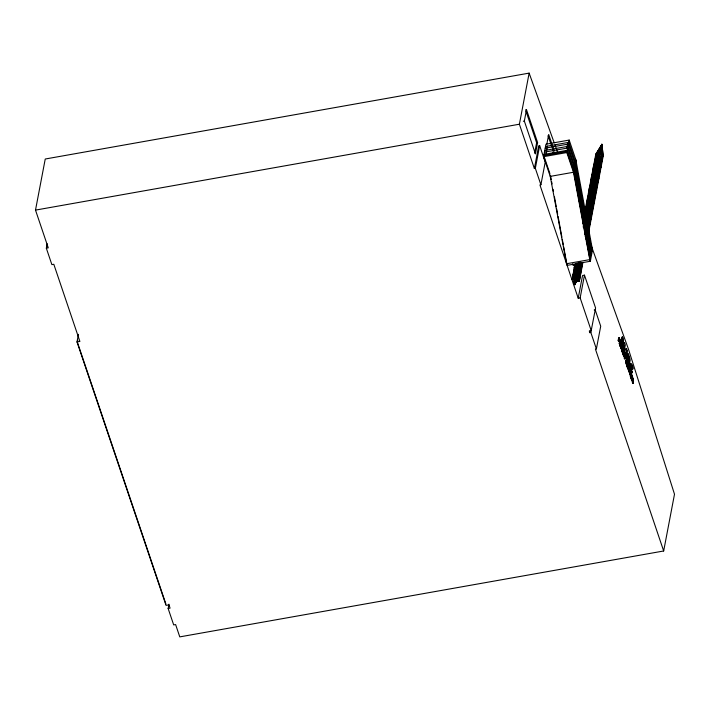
<?xml version="1.0" encoding="UTF-8"?>
<svg xmlns="http://www.w3.org/2000/svg" width="710" height="710" viewBox="0 0 710 710"><rect width="100%" height="100%" fill="white"/><g stroke="black" fill="none" stroke-linecap="round" stroke-linejoin="round"><path stroke-width="1.06" d="M632.796 378.368L633.089 379.752L632.796 378.368L632.219 378.474L632.459 380.001L632.175 379.477M626.575 353.651L626.628 350.633L627.205 350.536L626.486 348.397L623.984 351.255L624.649 353.225L625.599 352.506L627.072 358.568L626.486 358.665L625.022 352.613L625.599 352.506M627.072 358.568L627.205 350.536M601.716 153.103L601.636 156.369L596.87 169.441M601.796 149.837L601.92 144.396L595.832 154.043L582.839 222.168L584.188 221.937L584.889 225.567M626.566 361.692L626.894 363.218L627.471 363.112L626.859 361.07L627.143 364.816L626.566 364.922L625.821 362.952A2.05 0.488 79.9 0 1 625.634 361.639L625.847 360.068L626.327 360.334M583.008 223.792L596.391 153.591L601.92 144.396L601.388 155.614L585.537 238.729M629.61 361.142L629.317 362.171L628.74 361.736M622.581 350.9C621.498 346.107 623.362 349.568 623.291 349.764A3.488 0.834 79.9 0 0 622.856 348.095L622.404 347.11A2.21 0.532 79.9 0 0 622.049 347.021L622.59 350.5M585.546 228.061L586.194 227.546L601.92 144.396L597.119 152.819M588.333 237.619L628.412 349.018L674.5 494.222L663.672 550.987L179.781 636.879L175.618 624.569L173.684 624.906L168.137 608.497L170.072 608.15L168.962 604.867L166.051 605.381L76.991 341.936L79.893 341.421L53.809 264.271L51.874 264.617L46.328 248.198L48.262 247.852L35.5 210.107L45.245 159.013L529.136 73.121L554.235 142.879M46.328 248.198L47.153 243.876M46.647 247.462L47.259 244.249M76.991 341.936L78.446 334.321M77.781 340.063L77.372 342.184L165.883 603.997M168.137 608.497L168.953 604.166M534.373 168.536L538.704 145.825L539.671 145.656L535.34 168.359L534.373 168.536L519.392 124.215L529.136 73.121M526.5 109.713L537.594 142.541L535.429 153.892L524.335 121.064L526.5 109.713L525.533 109.89M534.657 153.032L536.627 142.719L525.879 110.911M544.348 157.194L543.798 155.552L567.024 151.425L573.68 171.128L590.338 261.253L589.788 259.611L566.562 263.738L550.241 176.382L543.576 156.688L545.963 144.201L569.189 140.074L575.846 159.777L592.504 249.902L590.338 261.253L567.112 265.38L563.704 246.92M546.824 144.219L548.679 134.483L554.235 150.902M545.733 155.206L547.463 146.127M578.215 298.209L582.546 275.498L584.481 275.152L580.15 297.863L578.215 298.209L539.928 184.946L540.896 184.777L545.227 162.066L539.671 145.656M552.646 154.319L553.054 152.153M553.614 154.141L554.022 151.984M566.056 151.603L566.269 150.467M566.704 148.195L567.787 142.515M589.788 259.611L573.467 172.264L566.802 152.561L569.189 140.074M567.299 152.251L569.464 140.899M573.405 170.302L575.57 158.951M575.846 159.777L573.467 172.264L550.241 176.382L550.454 175.246L551.262 179.595M573.893 172.281L576.121 160.593M579.014 199.954L580.745 190.866M579.378 201.942L581.108 192.863M579.626 269.729L573.582 279.367L572.242 279.607L574.576 265.531M572.242 279.607L572.633 277.539M573.032 275.48L574.008 270.315M574.798 266.188L574.408 268.247L574.186 267.59L575.526 267.359L575.748 268.016L577.674 279.953M585.626 209.406L586.016 207.347M586.416 205.279L588.182 195.987M588.581 193.928L589.335 188.106L590.684 187.875L592.832 200.468M589.957 186.695L590.347 184.635M590.738 182.568L591.501 176.754L592.841 176.515L594.998 189.108M592.122 175.343L593.666 165.394L594.226 164.951L595.228 165.812L597.163 177.748M594.288 163.983L595.264 158.827M595.663 156.759L595.832 154.043L597.172 153.804L599.329 166.397M572.02 278.95L572.579 278.498L575.331 264.049M574.008 274.655L574.399 272.587M575.384 267.43L575.774 265.363M584.632 218.911L585.031 216.843M586.797 207.551L587.197 205.492M590.738 186.907L590.338 188.975L596.95 178.893M591.723 181.751L592.113 179.683M576.644 263.321L573.582 279.367L576.316 263.224M583.203 227.093L592.841 176.515M583.522 227.218L597.394 154.46L601.92 144.396L603.189 156.093L586.655 242.802M579.502 262.647L575.366 284.32L574.718 284.843L573.565 283.84L573.955 281.772M574.346 279.713L577.496 263.197M584.383 227.058L597.376 158.934L601.92 144.396L603.189 156.093L602.541 156.608L602.435 154.576M576.973 268.087L575.987 273.243L575.73 272.489L577.274 272.214L577.532 272.968L576.884 273.483M587.205 214.402L588.191 209.237M588.581 207.178L588.714 204.356L589.362 203.841L590.525 204.835M589.957 199.954L590.356 197.886M590.747 195.827L590.88 193.005L591.528 192.481L592.69 193.484M592.122 188.594L592.513 186.535M593.498 181.37L593.897 179.302M594.288 177.234L594.678 175.175M595.663 170.01L596.844 163.824M573.565 283.84L574.212 283.325L578.144 262.682M584.49 229.614L598.024 158.419L601.92 144.396L602.178 149.49M576.103 277.619L576.493 275.551M584.862 231.602L586.593 222.523M590.267 203.291L590.667 201.223M595.974 173.346L596.373 171.287M578.943 263.472L575.366 284.32M584.658 233.492L585.049 231.442M585.439 229.401L585.83 227.36L586.158 231.611M590.161 204.649L590.818 213.142L586.043 226.215L599.036 158.09M601.707 145.532L601.92 144.396L597.172 153.804L592.504 177.615L599.107 167.533M584.818 234.77L585.599 230.643M581.011 262.469L577.567 280.521L578.73 281.515L579.378 281L582.919 262.425M578.907 275.604L577.825 281.275L577.168 272.782M580.292 268.336L581.073 264.244M587.765 229.152L588.155 227.111M589.344 220.863L590.321 215.76M590.711 213.71L588.625 200.451M592.096 206.45L592.486 204.4M592.877 202.359L593.871 197.14M594.261 195.09L594.652 193.049M595.042 191.008C592.078 179.79 601.876 170.409 598.814 159.226M595.646 187.822L596.036 185.78M596.427 183.739L596.817 181.698M597.199 179.648L596.764 170.01L601.752 155.801M597.811 176.462L598.193 174.42M598.583 172.379L599.586 167.152L598.929 158.658L601.92 144.396L596.835 154.904L597.394 154.452M599.977 165.11L600.367 163.069M575.641 268.584L577.567 280.521L578.215 280.006L581.561 262.46M586.087 238.711L602.027 155.099L601.92 144.396L597.918 158.667M578.73 281.515L579.316 278.418M590.338 220.615L590.729 218.547M598.805 176.222L599.196 174.154M579.378 281L582.466 262.7M586.398 242.048L602.932 155.339L601.388 155.614L595.353 165.173M589.974 259.265L590.188 258.129M584.481 275.152L595.583 307.98L590.835 332.502L589.868 332.679L590.276 330.514M663.672 550.987L595.415 349.089L596.382 348.921L600.713 326.209L595.166 309.8L594.199 309.968M619.493 339.043L619.901 341.057L619.226 341.67L618.712 340.17L619.297 340.063L619.076 341.226L618.49 341.324L618.161 340.356L618.676 337.649L619.262 337.552L620.141 340.161L620.043 340.676L619.493 339.043L618.907 339.14L619.466 340.782L620.318 340.667L620.647 341.652L620.229 343.835L620.78 345.459L620.096 346.072L619.218 343.471L619.732 340.773L620.061 341.75L620.647 341.652M618.49 341.324L619.262 337.552M619.226 341.67L619.901 341.057M619.466 340.782L620.141 340.161M620.682 345.974L619.803 343.365L620.318 340.667M620.096 346.072L619.653 343.933M621.339 346.258L621.916 346.152L621.729 345.592L621.498 348.379L620.913 348.486L620.291 345.912L621.064 346.373L620.291 345.912M620.487 346.471L620.717 343.684L621.303 343.587L621.916 346.152M622.954 344.403L622.368 344.51L622.821 345.841L623.407 345.743L622.91 340.676L622.226 344.252L621.649 344.359L621.028 342.513L622.058 337.117L622.634 337.01L623.398 339.265L623.478 343.667L622.892 343.764L624.569 342.726L625.332 344.98L624.303 350.376L623.717 350.483L623.06 348.53L623.575 345.85M621.498 348.379L620.877 345.814M620.913 348.486L621.303 343.587M622.226 344.252L621.605 342.406L622.634 337.01M621.969 347.447L621.827 347.217A2.21 0.532 79.9 0 0 621.472 347.119L621.374 349.604L622.262 352.24L622.847 352.142L621.942 349.205L622.519 349.107L623.336 351.414M622.004 350.997C622.279 344.847 620.141 351.743 623.096 350.811L622.847 352.142M622.262 352.24L622.519 349.107M623.779 352.746L624.365 352.648L624.693 353.624L624.179 356.322L623.602 356.429L623.043 352.914L623.628 352.817L623.398 354.015L622.821 354.112L622.484 353.136L622.83 351.335M624.303 350.376L623.646 348.433L624.321 344.856L623.407 345.743M622.821 354.112L623.584 350.332L622.102 350.474M623.602 356.429L624.081 354.148L623.628 352.817M624.365 352.648L624.179 353.633L623.584 350.332M624.871 356.784L625.457 356.677L625.04 358.861L624.454 358.967L624.152 354.645M624.25 354.13L624.835 354.033L625.12 355.701L625.04 358.861M624.525 354.956L625.261 357.938L625.847 357.831L624.835 354.033M629.77 366.555L628.368 359.313L627.986 361.292L627.409 361.39L626.753 359.446L627.782 354.05L628.359 353.944C628.643 354.947 631.687 362.18 629.317 361.639L629.77 366.555L629.193 366.662L628.11 361.159M627.986 361.292L627.329 359.34L628.359 353.944M626.566 364.922L626.025 362.579M626.894 363.218L627.01 362.57C628.625 362.153 625.714 357.92 626.211 361.541A2.05 0.488 79.9 0 0 626.406 362.845L627.143 364.816M628.199 368.215L627.285 365.455L627.862 365.348L628.199 368.215L627.622 368.312L626.726 365.677L627.241 362.979M627.471 363.112L627.596 362.473M628.554 358.337L628.829 356.89L629.317 359.934L628.554 358.337L627.968 358.443L628.164 359.003M627.622 368.312L627.152 366.138L627.817 362.872L626.859 363.121M628.501 367.993L629.087 367.886L628.723 369.768L628.146 369.874L628.359 366.28L628.936 366.174L629.468 370.167L629.761 368.623L629.184 368.73M628.483 366.369L627.8 366.99L628.483 366.369L628.048 364.363L628.616 366.032L628.03 366.129L628.714 365.517L627.817 362.872M628.616 366.032L628.714 365.517M628.723 369.768L628.936 366.174M629.823 374.844L630.24 372.661L630.826 372.555L630.409 374.738L629.823 374.844L629.619 370.008L630.196 369.91L631.483 372.892L632.069 372.786C632.468 371.002 629.335 365.89 631.785 365.641A2.698 0.648 79.9 0 1 632.282 367.097C633.302 369.75 631.696 370.034 631.705 367.194A2.698 0.648 79.9 0 0 631.208 365.748L630.782 365.366M628.545 368.836L628.971 372.324L629.557 372.217L629.761 368.623M630.409 374.738L630.001 368.952A4.091 0.985 79.9 0 1 629.628 366.325L629.885 363.547L630.489 363.076M631.243 379.033L630.906 376.176L631.492 376.078L631.918 378.421L631.243 379.033L630.347 376.398L630.862 373.7L631.66 376.85L632.335 376.238L631.447 373.593L630.631 373.815L630.24 372.661M630.196 369.91L631.208 373.708L630.826 372.555M631.483 372.892L631.731 371.623L630.471 368.712M632.14 369.484L631.572 365.109M631.447 373.593L630.933 376.3L630.347 376.398M632.716 369.377C633.986 366.493 629.708 359.42 630.205 366.227A4.091 0.985 79.9 0 0 630.587 368.845L632.069 372.786M632.566 379.584L631.793 380.675L631.98 377.001L632.566 376.895L633.453 379.921L633.267 383.205L632.69 383.311L631.989 379.681L632.566 379.584L633.267 383.205M632.104 377.09L631.43 377.711L632.104 377.09L631.678 375.084L632.237 376.753M631.793 380.675L632.566 376.895M599.666 154.753L601.92 144.396M592.539 192.153L597.314 179.08L596.648 170.577M596.826 180.686L592.433 192.721L593.09 201.223M594.492 181.938L595.149 190.44L590.267 204.081L590.924 212.574M588.208 214.864L592.983 201.791L592.326 193.298M592.495 203.388L588.102 215.432L588.759 223.934M585.936 226.783L590.329 214.748M585.013 234.477L587.631 227.306M585.138 234.406L587.791 227.138M577.381 271.646L580.789 262.31M580.922 262.238L577.274 272.214L577.931 280.707M579.884 270.492L575.109 283.565L574.212 283.325M628.74 360.041L628.474 357.645M624.649 353.225L625.022 352.613M601.272 156.182L594.669 166.264M594.785 190.245L588.182 200.326M592.619 201.604L586.016 211.678M590.454 212.956L583.851 223.038M585.422 228.877L588.288 224.316M593.187 176.533L599.861 166.451L601.024 167.445L600.376 167.968M591.022 187.893L597.696 177.802L598.858 178.805L598.21 179.328M588.856 199.244L595.539 189.162L596.693 190.165L596.045 190.679M586.691 210.595L593.374 200.513L594.27 200.761L594.527 201.516L593.879 202.03M584.525 221.955L591.208 211.873L592.104 212.112L592.362 212.867L591.714 213.39M585.217 236.696L586.877 234.584M575.872 267.377L578.712 262.86M573.707 278.728L580.381 268.646L581.543 269.649L580.895 270.164M623.984 351.255L626.486 348.397M623.478 343.667L624.569 342.726M577.7 280.894L574.656 283.441L573.343 279.554L577.7 280.894L574.017 281.55M602.027 155.091L601.388 155.614L601.636 156.369M593.8 165.776L595.14 165.536M591.634 177.127L592.974 176.888M589.469 188.487L590.809 188.248M587.303 199.838L588.643 199.608M592.85 201.409L594.403 201.134M585.004 210.817L585.564 210.373L586.575 211.234L588.501 223.171M586.549 215.707L588.102 215.432L588.359 216.195L587.711 216.71M589.557 224.742L590.196 224.227L589.939 223.472L589.043 223.224L585.368 228.54L586.336 234.531M574.31 267.972L575.65 267.732M575.189 268.46L578.925 262.94L579.839 268.602M523.368 121.241L524.335 121.064M35.5 210.107L519.392 124.215M536.627 142.719L537.594 142.541M545.528 146.473L568.754 142.346L575.411 162.04L591.705 250.177L591.386 251.881L575.091 163.744L568.426 144.05L545.2 148.168M544.774 150.44L568 146.322L574.656 166.016L590.951 254.153L590.622 255.857L574.328 167.72L567.672 148.026L544.446 152.144M544.011 154.416L567.237 150.289L573.902 169.992L590.56 260.117M543.576 156.688L566.802 152.561M618.809 339.655L619.395 339.549M622.821 339.371L623.398 339.265M618.161 340.356L618.747 340.25M621.028 342.513L621.605 342.406M619.218 343.471L619.803 343.365M620.629 344.155L621.206 344.057M620.815 344.714L621.401 344.616M620.194 345.557L620.78 345.459M621.428 345.788L622.013 345.681M620.203 346.382L620.788 346.285M620.815 347.456L621.392 347.35M621.001 348.015L621.587 347.909M623.06 348.53L623.646 348.433M621.845 349.711L622.43 349.613M622.484 353.136L623.069 353.03M623.495 354.255L624.081 354.148M623.265 355.453L623.85 355.346L624.179 356.322M625.847 355.062L626.433 354.956M624.543 355.799L625.12 355.701M625.803 356.651L626.389 356.544M625.359 357.423L625.945 357.316M624.125 357.982L624.702 357.884M626.753 359.446L627.329 359.34M626.655 364.195L627.241 364.097M626.69 364.283L627.267 364.186M628.385 364.274L628.962 364.168M626.726 365.677L627.303 365.57M627.152 366.138L627.738 366.032M629.344 367.381L628.767 367.478L628.847 369.342M627.72 367.798L628.297 367.7M627.844 368.978L628.421 368.872M632.379 368.197L632.965 368.091M629.486 369.626L630.072 369.519M632.069 369.28L632.645 369.182M629.522 370.522L630.098 370.425M628.652 371.374L629.237 371.277L629.557 372.217M629.912 371.676L630.489 371.578M631.669 371.445L632.246 371.339M631.731 371.623L632.308 371.516M630.728 373.3L631.314 373.194M629.495 373.859L630.072 373.762M631.758 376.336L632.335 376.238M630.782 376.859L631.359 376.753M631.341 378.519L631.918 378.421M632.077 379.202L632.654 379.096M631.465 379.699L632.051 379.601L632.379 380.569M632.104 380.036L632.681 379.93M632.282 382.113L632.867 382.007M599.994 166.823L600.9 167.072M595.983 170.151L596.888 170.391M597.829 178.183L598.725 178.423M593.817 181.503L594.723 181.742M595.539 189.162L596.435 189.401M595.663 189.543L596.569 189.783M591.661 192.863L592.557 193.102M589.495 204.214L590.392 204.462M590.072 223.845L588.395 223.748L586.46 211.802M581.41 269.267L579.866 269.543L578.765 263.197M576.502 272.347L577.408 272.587M572.579 278.498L573.36 278.711M578.215 280.006L579.12 280.246M554.989 144.964L557.98 153.289M583.833 225.132L584.587 227.209M585.706 230.333L586.46 232.418M599.178 159.413L598.024 158.41L597.5 159.306M599.471 167.72L597.288 155.029M597.012 170.773L595.859 169.77L595.344 170.666M597.305 179.08L595.122 166.38M594.847 182.124L593.693 181.121L593.178 182.017M595.149 190.44L592.957 177.74M592.983 201.791L590.791 189.1M587.392 200.122L587.738 199.013L588.519 199.226L590.667 211.82M622.058 337.117L622.563 338.617M624.56 351.157L625.226 353.118M625.457 356.677L625.847 357.831M619.297 340.063L619.803 341.572M627.862 365.348L628.385 366.884M631.492 376.078L632.006 377.605M621.942 349.205L622.519 350.909M630.906 376.176L631.82 378.936M548.058 135.681L551.874 146.97M552.566 149.02L553.267 151.07M544.694 158.215L549.904 173.604M575.517 263.357L576.067 264.999L573.165 265.513L572.615 263.871M580.15 297.863L591.244 330.691L589.309 331.037L589.868 332.679M535.34 168.359L540.896 184.777M590.835 332.502L596.382 348.921M626.61 361.026L626.859 361.869M551.661 181.76L552.06 183.934M553.063 189.366L553.463 191.54M554.466 196.963L556.276 206.743M556.675 208.909L557.678 214.34M558.087 216.514L561.894 237.14M562.293 239.314L563.305 244.746M584.294 223.162L584.756 225.975M585.422 230.12L586.229 235.099M629.468 359.5L629.557 360.085M632.539 381.669L632.69 383.311M629.007 364.692L629.193 366.662M587.995 216L588.652 224.502M586.016 227.848L586.283 231.265M579.609 262.984L580.026 268.353M579.493 263.437L579.83 267.803M629.087 367.886L629.237 371.277M622.271 348.202A3.488 0.834 79.9 0 1 622.528 349.063M626.539 350.971L626.477 353.553L625.936 351.956L626.539 350.971"/></g></svg>
